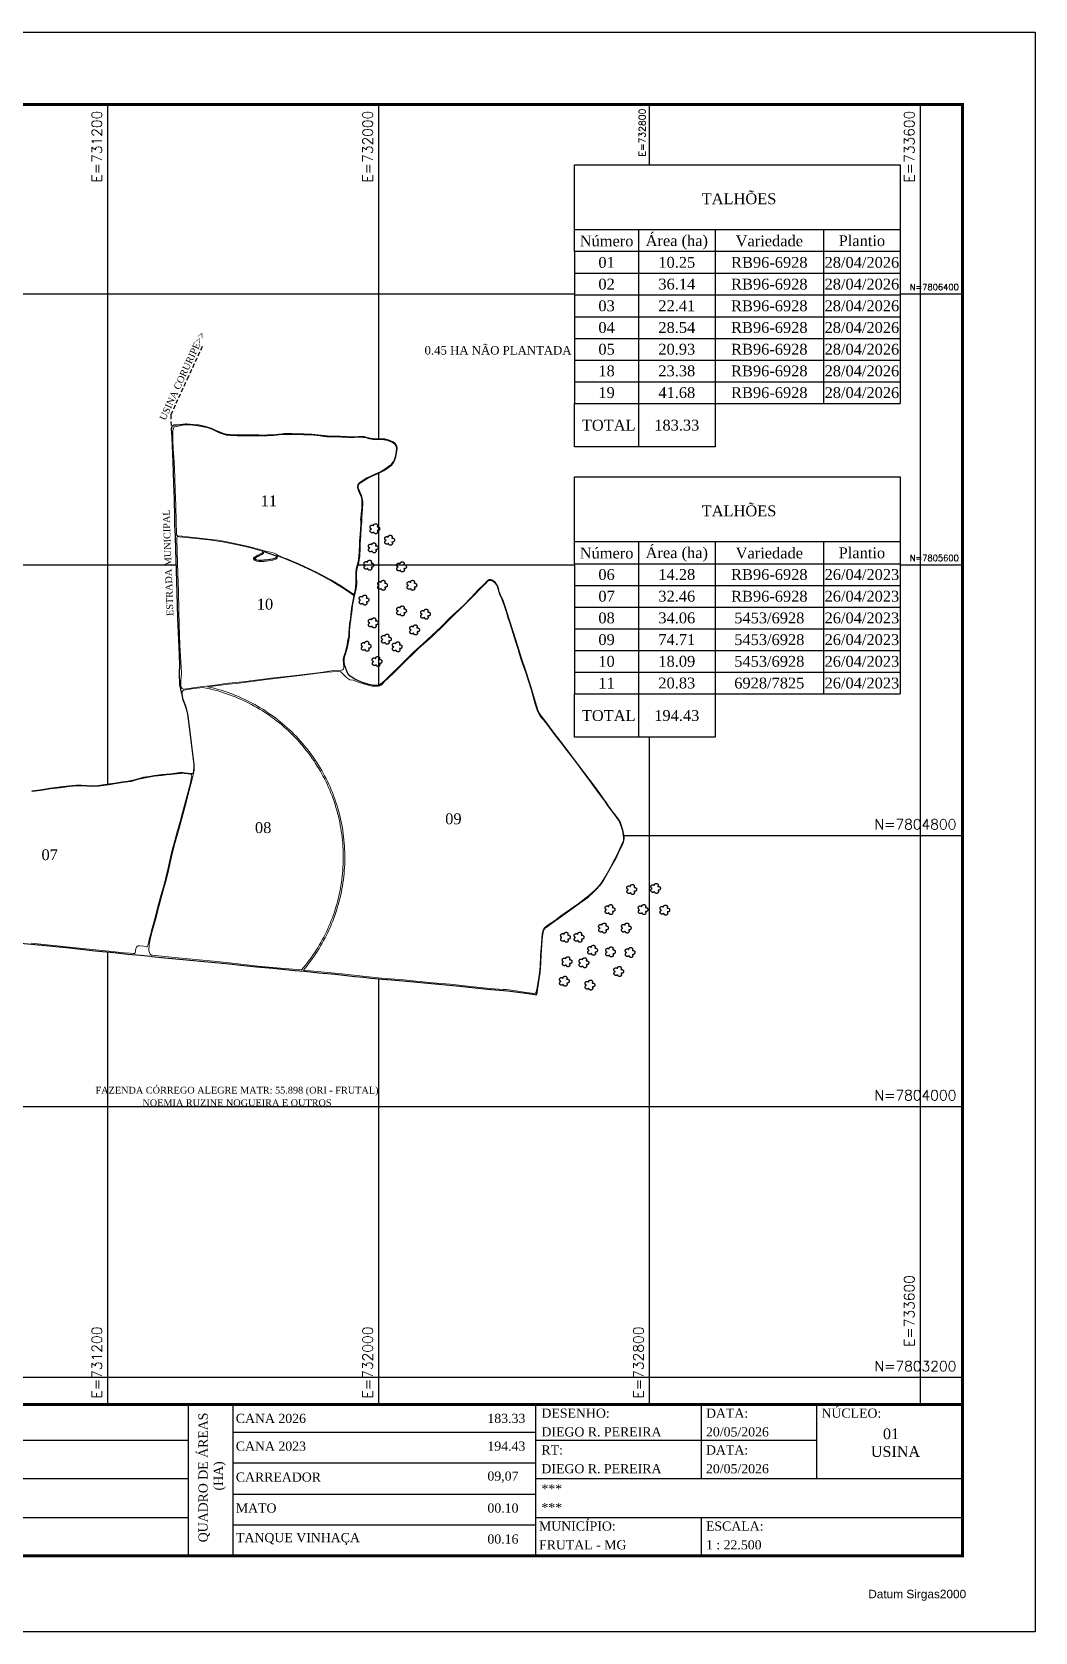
# Model space of a CAD drawing. Extents: x 727255 to 733938, y 7802448 to 7807173.
# Drawn here: x 730976 to 733938, y 7802448 to 7807173 of the extents above; entities that cross this region are included whole.
import ezdxf
from ezdxf.enums import TextEntityAlignment as Align

# ---------------------------------------------------------------- set-up
doc = ezdxf.new("R2010")
doc.units = 0
doc.linetypes.add('CONTINUO', pattern=[0])
doc.linetypes.add('DASHED2', pattern=[0.375, 0.25, -0.125])
for name, color, linetype in [('0114001080', 1, 'Continuous'), ('0114001080007', 5, 'Continuous'), ('0114001080008', 5, 'Continuous'), ('0114001080009', 5, 'Continuous'), ('0114001080010', 5, 'Continuous'), ('0114001080011', 5, 'Continuous'), ('FOLHA', 5, 'Continuous'), ('MATO', 3, 'Continuous'), ('NUMERAÇÕES', 7, 'Continuous'), ('TABELAS', 7, 'Continuous'), ('TEXTO', 7, 'Continuous')]:
    doc.layers.add(name, color=color, linetype=linetype)
doc.layers.add('MALHA', color=251, linetype='Continuous', true_color=0x505050)
doc.layers.add('NUMERAÇÕES DOS TALHÕES', color=7, linetype='Continuous', true_color=0xffffff)
doc.styles.add('AGROCAD', font='romans.shx')
doc.styles.add('AREAS', font='times.ttf')
doc.styles.add('marcelo', font='arial.ttf')

# ---------------------------------------------------------------- blocks, each defined once
blk = doc.blocks.new('area_de_talhao')
at = {"layer": 'NUMERAÇÕES', "linetype": 'Continuous', "style": 'AREAS'}
blk.add_attdef('NRO', text='', height=20, dxfattribs=at).set_placement((0, 6.1), align=Align.CENTER)
blk = doc.blocks.new('mato')
at = {"layer": 'MATO', "color": 3, "linetype": 'CONTINUO'}
blk.add_lwpolyline([(734601.6, 7824194.7), (734600.8, 7824194.1), (734600, 7824193.3), (734599.1, 7824192.6), (734598, 7824192.3), (734596.9, 7824192.2), (734595.8, 7824192.2), (734594.9, 7824192.4), (734594.2, 7824192.7), (734593.5, 7824193.1), (734592.9, 7824193.6), (734592.3, 7824194.1), (734591.8, 7824194.7), (734591.5, 7824195.3), (734591.3, 7824195.9), (734591.2, 7824196.6), (734591, 7824197.5), (734591, 7824198.4), (734591, 7824199.3), (734591.2, 7824200), (734591.5, 7824200.5), (734591.9, 7824201), (734592.1, 7824201.5), (734592.4, 7824201.9), (734592.8, 7824202.3), (734594.2, 7824203.2), (734594.7, 7824203.6), (734594.5, 7824203.7), (734593.5, 7824204), (734593.1, 7824204.2), (734592.7, 7824204.5), (734592.3, 7824204.9), (734591.8, 7824205.6), (734591.3, 7824206.3), (734590.9, 7824207.1), (734590.7, 7824208), (734590.6, 7824208.8), (734590.7, 7824209.7), (734590.9, 7824210.7), (734591.3, 7824211.6), (734591.7, 7824212.4), (734592, 7824212.8), (734592.3, 7824213.1), (734592.7, 7824213.4), (734593.3, 7824213.8), (734593.9, 7824214.2), (734594.6, 7824214.5), (734595.3, 7824214.7), (734596, 7824214.8), (734596.6, 7824214.8), (734597.2, 7824214.8), (734597.8, 7824214.7), (734598.2, 7824214.6), (734598.7, 7824214.4), (734599.1, 7824214.3), (734599.5, 7824214), (734600, 7824213.4), (734600.5, 7824213), (734600.9, 7824212.8), (734601.1, 7824213.4), (734601.2, 7824214.2), (734601.3, 7824215.1), (734601.4, 7824215.5), (734601.5, 7824215.8), (734602, 7824216.5), (734602.3, 7824217), (734602.7, 7824217.4), (734603.2, 7824217.6), (734603.7, 7824217.8), (734604.3, 7824218), (734605.3, 7824218.4), (734605.8, 7824218.6), (734606.3, 7824218.7), (734606.9, 7824218.8), (734607.5, 7824218.8), (734608, 7824218.8), (734608.6, 7824218.7), (734609.1, 7824218.6), (734609.5, 7824218.4), (734610, 7824218.1), (734610.4, 7824217.9), (734610.7, 7824217.6), (734611, 7824217.2), (734611.3, 7824216.8), (734611.7, 7824216.3), (734611.9, 7824215.7), (734612.2, 7824215.1), (734612.4, 7824214.6), (734612.5, 7824214), (734612.5, 7824213.3), (734612.2, 7824212.1), (734611.9, 7824210.9), (734611.7, 7824210), (734612.4, 7824209.8), (734613.2, 7824209.9), (734614.1, 7824210), (734614.7, 7824209.9), (734615.4, 7824209.8), (734616, 7824209.5), (734616.6, 7824209.1), (734617.3, 7824208.6), (734617.8, 7824208.1), (734618.2, 7824207.9), (734618.6, 7824207.5), (734618.8, 7824207), (734619, 7824205.5), (734619.1, 7824203.9), (734619.1, 7824202.4), (734618.8, 7824201.5), (734618.4, 7824200.9), (734618, 7824200.3), (734617.5, 7824199.8), (734617, 7824199.3), (734616.5, 7824199), (734615.7, 7824198.7), (734614.9, 7824198.5), (734614.1, 7824198.3), (734613.3, 7824198.6), (734612.6, 7824198.7), (734612.1, 7824198.5), (734612.3, 7824197.3), (734613.2, 7824194.3), (734613.1, 7824193.5), (734613, 7824192.9), (734612.3, 7824191.8), (734611.9, 7824191.2), (734611.4, 7824190.7), (734611, 7824190.3), (734610.6, 7824189.9), (734610.1, 7824189.6), (734609.5, 7824189.4), (734608.8, 7824189.2), (734608.2, 7824189.2), (734607.5, 7824189.1), (734606.8, 7824189.2), (734605.7, 7824189.3), (734605.3, 7824189.5), (734604.8, 7824189.7), (734604.2, 7824190.1), (734603.7, 7824190.7), (734603.2, 7824191.3), (734602.7, 7824191.7), (734602.3, 7824192.2), (734602, 7824192.7), (734601.9, 7824194.3), (734601.7, 7824195)], dxfattribs=at)
blk = doc.blocks.new('coordi')
at = {"layer": 'MALHA', "linetype": 'Continuous', "style": 'AGROCAD'}
blk.add_attdef('COORDI', (6, 6), '', height=10, dxfattribs=at)
blk = doc.blocks.new('coordf')
at = {"layer": 'MALHA', "linetype": 'Continuous', "style": 'AGROCAD'}
blk.add_attdef('COORDF', text='', height=10, dxfattribs=at).set_placement((-6, 6), align=Align.RIGHT)

msp = doc.modelspace()

# ---------------------------------------------------------------- linework, layer by layer
at = {"layer": '0114001080'}
msp.add_lwpolyline([(730910.5, 7804485.6), (731005.1, 7804476.4), (731086.5, 7804468), (731162.1, 7804460), (731216.9, 7804454.2), (731258.8, 7804449.9), (731297, 7804446.3), (731325.5, 7804443.5), (731330, 7804443), (731368.3, 7804439), (731432.5, 7804432.8), (731484.4, 7804428.3), (731516.5, 7804425.5), (731558.3, 7804421.3), (731592.5, 7804417.4), (731640, 7804412.1), (731686.5, 7804408.1), (731753, 7804401.7), (731780.3, 7804399.6), (731824.2, 7804394.9), (731871.8, 7804390.2), (731929, 7804384.1), (731956, 7804381.6), (731976.9, 7804378.6), (732022.8, 7804374.4), (732026.5, 7804374.4), (732081.9, 7804370), (732176.9, 7804361.1), (732239.5, 7804355.1), (732321.2, 7804346.5), (732380.4, 7804341.7), (732442.6, 7804333.1), (732460.6, 7804330.2), (732465.1, 7804329.3), (732467.9, 7804334.7), (732467.6, 7804337.3), (732468.8, 7804344.2), (732473.8, 7804376.7), (732476.6, 7804395.9), (732478.7, 7804424.3), (732479.6, 7804447.5), (732481.6, 7804478.6), (732483.8, 7804502.8), (732485.1, 7804513.6), (732486.4, 7804518.4), (732488.4, 7804522.9), (732491, 7804526.6), (732494.2, 7804529.6), (732529.5, 7804555), (732557.3, 7804574.9), (732581.9, 7804592.6), (732592.5, 7804600), (732619.1, 7804619.4), (732632.8, 7804631.6), (732641.5, 7804639.8), (732652.8, 7804652.4), (732659.4, 7804661.5), (732662.9, 7804666.4), (732680.7, 7804697.5), (732689.1, 7804713.1), (732699.8, 7804732.5), (732712.2, 7804758.6), (732718.5, 7804772), (732720.8, 7804776.4), (732722.8, 7804781.2), (732724.1, 7804786.2), (732724.5, 7804791.4), (732724.4, 7804796.5), (732723.3, 7804806.5), (732721.3, 7804816.2), (732718.2, 7804825.2), (732716.6, 7804829.5), (732715.2, 7804834), (732713.7, 7804838.3), (732711.7, 7804842.5), (732704.2, 7804853.6), (732695, 7804865.6), (732691.8, 7804869.5), (732685.4, 7804877.8), (732678.7, 7804886.8), (732672.3, 7804896.2), (732665.8, 7804905.8), (732659.6, 7804914.8), (732653.3, 7804923.8), (732640.2, 7804941.7), (732605.9, 7804987.3), (732573, 7805031), (732535.7, 7805079.5), (732518.2, 7805102.8), (732493.4, 7805136.2), (732476.5, 7805157.9), (732471.5, 7805165.4), (732468.5, 7805173), (732450.2, 7805236.2), (732434.9, 7805282.9), (732421.3, 7805323.3), (732410.4, 7805358), (732397.1, 7805401.7), (732384.7, 7805437.6), (732374.7, 7805472.1), (732366.3, 7805496.4), (732359.9, 7805510), (732356.1, 7805518.1), (732355, 7805522), (732354.5, 7805525.8), (732352.5, 7805533.7), (732350.7, 7805537.4), (732348.6, 7805540.8), (732344.3, 7805546.7), (732336.8, 7805553.5), (732330.8, 7805555.6), (732324.9, 7805555), (732322.8, 7805553.7), (732318, 7805549.3), (732309, 7805540.3), (732293.7, 7805525.4), (732273.4, 7805504.5), (732249.9, 7805479.7), (732211.1, 7805443.6), (732184.1, 7805416.8), (732155.3, 7805389.4), (732129.7, 7805366.6), (732103.5, 7805342.3), (732074.9, 7805314), (732023, 7805263.3), (732007.9, 7805248.9), (732000.7, 7805244.4), (731996.1, 7805243.3), (731986.1, 7805243.2), (731970.4, 7805246.3), (731949, 7805252.9), (731929.7, 7805261.9), (731915.5, 7805270.9), (731908.9, 7805278.1), (731905.1, 7805285.8), (731902.3, 7805292.9), (731899.8, 7805301.1), (731898.7, 7805305.8), (731897.8, 7805310.8), (731897.4, 7805316.1), (731897.6, 7805321.4), (731898.4, 7805326.9), (731899.8, 7805332), (731901.6, 7805336.9), (731907.6, 7805357), (731908.7, 7805362.1), (731910.6, 7805372.3), (731911.5, 7805377.5), (731912.4, 7805382.7), (731913, 7805388.3), (731913.8, 7805404.5), (731914.4, 7805414.6), (731915.5, 7805425.1), (731917.1, 7805436.4), (731918.6, 7805447.8), (731920.1, 7805458.2), (731921.4, 7805468.3), (731922.6, 7805478.8), (731923.4, 7805484.1), (731925, 7805493.7), (731927.9, 7805507.8), (731929.8, 7805516.3), (731932.7, 7805528.7), (731934.8, 7805542.3), (731934.8, 7805550.5), (731934.4, 7805558.6), (731934.3, 7805575.4), (731935.1, 7805584.1), (731937.4, 7805593.3), (731940.8, 7805606.2), (731942.5, 7805615.1), (731943.7, 7805624.2), (731944.4, 7805634.2), (731944.5, 7805639.7), (731944.8, 7805655), (731945.1, 7805660.3), (731945.4, 7805664.9), (731946.1, 7805671.8), (731947.1, 7805687), (731948.2, 7805708.5), (731949.5, 7805725.7), (731950, 7805731.3), (731950.3, 7805740.7), (731950.5, 7805750.4), (731951.9, 7805765.2), (731952.3, 7805769.5), (731952.8, 7805773.8), (731953.3, 7805777.9), (731953.2, 7805782.4), (731952.5, 7805786.7), (731952, 7805791), (731951.3, 7805795.5), (731950.3, 7805799.9), (731948.6, 7805803.9), (731947.1, 7805808), (731945.4, 7805812.2), (731943.5, 7805816.3), (731941.6, 7805820.3), (731940, 7805824.3), (731939.1, 7805828.4), (731939.2, 7805832.2), (731940.3, 7805835.8), (731942.2, 7805839.1), (731945, 7805841.8), (731963.5, 7805853.1), (731978.9, 7805861.6), (731999, 7805870.7), (732015.2, 7805878.4), (732025.1, 7805884.9), (732038.2, 7805895), (732043.6, 7805902.1), (732047.8, 7805910.1), (732050.7, 7805918.8), (732053.7, 7805937), (732054.1, 7805941.5), (732053.8, 7805945.8), (732052.8, 7805950), (732051.1, 7805954), (732048.3, 7805957.5), (732040.8, 7805962.8), (732031.6, 7805966.7), (732022, 7805969.2), (732017.4, 7805970.2), (732012.7, 7805970.8), (732007.9, 7805971), (731998.4, 7805970.9), (731988.9, 7805971), (731975.4, 7805972.2), (731970.6, 7805973.3), (731965.6, 7805974.8), (731960.7, 7805976.1), (731955.7, 7805977.1), (731950.3, 7805977.6), (731945, 7805977.6), (731939.6, 7805977.3), (731934.1, 7805976.8), (731928.8, 7805976.4), (731923.4, 7805976.4), (731906.9, 7805977.2), (731886, 7805978.1), (731859.6, 7805979), (731838.2, 7805980.2), (731820.2, 7805982.7), (731802.6, 7805984.5), (731779.6, 7805985.5), (731743.4, 7805986.3), (731732.3, 7805986.5), (731720.7, 7805985.9), (731714.8, 7805985.6), (731703.6, 7805984.6), (731687.6, 7805982.8), (731671.2, 7805982.2), (731660.6, 7805981.8), (731646, 7805982.1), (731635.1, 7805982.4), (731629.5, 7805982.3), (731604.6, 7805982.6), (731561.4, 7805983.2), (731550.7, 7805984.3), (731545.5, 7805985.5), (731534.8, 7805988.9), (731518.1, 7805996), (731507.4, 7806001.1), (731496.4, 7806005.4), (731485.3, 7806008.5), (731468.8, 7806011.5), (731452.8, 7806013.2), (731442.9, 7806014.1), (731438.1, 7806014.4), (731433.4, 7806014.6), (731429.2, 7806014.5), (731421.4, 7806013.8), (731405.7, 7806012.1), (731399.8, 7806011.6), (731397.4, 7806011.6), (731395.3, 7806012.2), (731390.7, 7806009.2), (731389.1, 7806007), (731386.9, 7806001.1), (731388.6, 7805976.7), (731389.7, 7805951.4), (731391.4, 7805904.7), (731393.8, 7805839.5), (731395.4, 7805792.3), (731396.3, 7805742.1), (731396.9, 7805717.8), (731398.3, 7805684.9), (731399.8, 7805643), (731400.1, 7805615.8), (731401.4, 7805582.6), (731402.5, 7805549.6), (731403.5, 7805516.8), (731404.7, 7805480.2), (731405.6, 7805442.4), (731406.1, 7805421.1), (731408.9, 7805356.6), (731411.5, 7805305), (731410.4, 7805278.4), (731411.4, 7805244.7), (731417.6, 7805219.4), (731418.1, 7805216), (731420.1, 7805205.8), (731422.2, 7805199), (731425.2, 7805192.1), (731428.7, 7805181.5), (731432.1, 7805170.8), (731435, 7805158.3), (731436.9, 7805144.2), (731445.6, 7805072.8), (731453.7, 7805010.2), (731453.8, 7804998.9), (731453.1, 7804993.7), (731452.2, 7804988.1), (731451, 7804982.6), (731450.9, 7804982.2), (731443.8, 7804982.2), (731437.2, 7804983.2), (731425.7, 7804984.7), (731421.3, 7804985), (731412.7, 7804984.9), (731385.7, 7804981.7), (731372.2, 7804980.5), (731358.9, 7804979), (731337.6, 7804976.4), (731320.9, 7804973.9), (731305.3, 7804971), (731291.3, 7804967.6), (731277.6, 7804963.3), (731268.1, 7804961.2), (731258.5, 7804959.5), (731242.6, 7804957.4), (731219.6, 7804954), (731202.8, 7804951.3), (731172.4, 7804946.9), (731155.4, 7804946.3), (731137.7, 7804947.3), (731121.5, 7804948), (731106.5, 7804948), (731085.8, 7804945.9), (731058.6, 7804942.6), (731029.2, 7804938.7), (731000.2, 7804934.2), (730975.2, 7804931.3)], dxfattribs=at)
at = {"layer": '0114001080007', "linetype": 'Continuous', "lineweight": 20, "elevation": 578.4}
msp.add_lwpolyline([(730973.6, 7804481.8), (731002, 7804479), (731068.9, 7804472.3), (731124.3, 7804466.6), (731184.1, 7804460.5), (731248.5, 7804453.8), (731265.8, 7804452.3), (731274.5, 7804451.5), (731278.1, 7804452), (731280.1, 7804453.9), (731280.9, 7804459.2), (731281.9, 7804466.5), (731283.9, 7804470.4), (731287.3, 7804473.1), (731289.6, 7804473.9), (731294.5, 7804474.1), (731305.5, 7804472.9), (731312.6, 7804471.7), (731314.4, 7804471.5), (731315.8, 7804471.8), (731317.1, 7804472.9), (731318.1, 7804474.9), (731319.8, 7804483.5), (731322.8, 7804497.2), (731326.3, 7804509.7), (731329.8, 7804523.2), (731333.3, 7804536.6), (731339.4, 7804558), (731342.7, 7804570.4), (731347.5, 7804590), (731350.9, 7804604.6), (731355.5, 7804620.2), (731360, 7804635.4), (731365.8, 7804655.7), (731371.3, 7804676.6), (731378.2, 7804704.6), (731383.2, 7804727.2), (731389.1, 7804754), (731394.4, 7804774.1), (731397.3, 7804785), (731403.5, 7804807.8), (731408.2, 7804824.5), (731412.9, 7804841.3), (731420.3, 7804868.4), (731428.8, 7804900.3), (731435.7, 7804926.2), (731443.4, 7804955.4), (731446.9, 7804972), (731447.3, 7804974.9), (731446.8, 7804979), (731445.5, 7804980.1), (731443.5, 7804981.1), (731437.1, 7804982.1), (731425.5, 7804983.5), (731421.3, 7804983.8), (731412.8, 7804983.7), (731385.8, 7804980.5), (731372.4, 7804979.3), (731359, 7804977.8), (731337.7, 7804975.2), (731321.1, 7804972.8), (731305.5, 7804969.8), (731291.6, 7804966.4), (731278, 7804962.2), (731268.4, 7804960.1), (731258.7, 7804958.3), (731242.8, 7804956.2), (731219.7, 7804952.8), (731203, 7804950.1), (731172.5, 7804945.7), (731155.4, 7804945.1), (731137.7, 7804946.1), (731121.5, 7804946.8), (731106.6, 7804946.8), (731086, 7804944.7), (731058.8, 7804941.4), (731029.3, 7804937.5), (731000.4, 7804933), (730975.3, 7804930.1)], dxfattribs=at)
at = {"layer": '0114001080008', "linetype": 'Continuous', "lineweight": 20}
msp.add_lwpolyline([(731890.5, 7804804.3), (731889.2, 7804813.2), (731887.8, 7804822), (731886.2, 7804830.9), (731884.5, 7804839.7), (731882.6, 7804848.4), (731880.5, 7804857.1), (731878.3, 7804865.8), (731876, 7804874.5), (731873.5, 7804883.1), (731870.8, 7804891.7), (731868, 7804900.2), (731865, 7804908.6), (731861.9, 7804917), (731858.7, 7804925.4), (731855.3, 7804933.7), (731851.7, 7804941.9), (731848.1, 7804950.1), (731844.2, 7804958.2), (731840.3, 7804966.2), (731836.1, 7804974.2), (731831.9, 7804982.1), (731827.5, 7804989.9), (731823, 7804997.7), (731818.3, 7805005.3), (731813.5, 7805012.9), (731808.6, 7805020.4), (731803.5, 7805027.8), (731798.4, 7805035.1), (731793, 7805042.3), (731787.6, 7805049.4), (731782, 7805056.5), (731776.3, 7805063.4), (731770.5, 7805070.2), (731764.6, 7805077), (731758.6, 7805083.6), (731752.4, 7805090.1), (731746.1, 7805096.5), (731739.7, 7805102.8), (731733.3, 7805109), (731726.7, 7805115), (731719.9, 7805121), (731713.1, 7805126.8), (731706.2, 7805132.5), (731699.2, 7805138.1), (731692.1, 7805143.6), (731684.9, 7805148.9), (731677.6, 7805154.1), (731670.2, 7805159.2), (731662.8, 7805164.2), (731655.2, 7805169), (731647.6, 7805173.7), (731639.8, 7805178.2), (731632, 7805182.6), (731624.1, 7805186.9), (731616.2, 7805191.1), (731608.2, 7805195.1), (731600.1, 7805198.9), (731591.9, 7805202.6), (731583.7, 7805206.2), (731575.4, 7805209.6), (731567.1, 7805212.9), (731558.7, 7805216), (731550.2, 7805219), (731541.7, 7805221.9), (731533.2, 7805224.6), (731524.6, 7805227.1), (731515.9, 7805229.5), (731507.2, 7805231.7), (731498.5, 7805233.8), (731489.8, 7805235.7), (731480.5, 7805237.6), (731453.7, 7805234.3), (731430.3, 7805230.7), (731422.8, 7805229.2), (731420.8, 7805227.7), (731419.5, 7805225.5), (731418.9, 7805222.7), (731418.8, 7805219.4), (731419.3, 7805216.2), (731421.2, 7805206.1), (731423.4, 7805199.4), (731426.3, 7805192.6), (731429.9, 7805181.9), (731433.2, 7805171.1), (731436.1, 7805158.5), (731438.1, 7805144.4), (731446.8, 7805073), (731454.9, 7805010.3), (731455, 7804998.8), (731454.3, 7804993.5), (731453.3, 7804987.9), (731452.2, 7804982.2), (731452.2, 7804982.2), (731449.5, 7804970.8), (731439.9, 7804933), (731427.7, 7804887.2), (731409.8, 7804821.1), (731395.7, 7804769.2), (731392.8, 7804756.9), (731390, 7804745.7), (731378.8, 7804696.8), (731370.8, 7804664.7), (731367.3, 7804651.9), (731360.1, 7804626.6), (731348.5, 7804582.5), (731342.2, 7804558), (731331, 7804517.7), (731324.6, 7804492.9), (731321.7, 7804477), (731320.9, 7804460), (731322.3, 7804454.8), (731324.8, 7804449.9), (731329, 7804447.1), (731331.6, 7804446.7), (731386.9, 7804440.4), (731458.4, 7804433.7), (731522.1, 7804427.9), (731585, 7804420.7), (731642.7, 7804414.4), (731709.9, 7804408.3), (731772, 7804403.1), (731783.7, 7804417.5), (731789.2, 7804424.6), (731794.6, 7804431.7), (731799.9, 7804439), (731805, 7804446.3), (731810.1, 7804453.7), (731814.9, 7804461.2), (731819.7, 7804468.8), (731824.3, 7804476.5), (731828.8, 7804484.3), (731833.2, 7804492.1), (731837.4, 7804500), (731841.4, 7804508), (731845.4, 7804516.1), (731849.2, 7804524.2), (731852.8, 7804532.4), (731856.3, 7804540.7), (731859.7, 7804549), (731862.9, 7804557.3), (731865.9, 7804565.8), (731868.8, 7804574.2), (731871.6, 7804582.8), (731874.2, 7804591.3), (731876.7, 7804600), (731879, 7804608.6), (731881.2, 7804617.3), (731883.2, 7804626.1), (731885, 7804634.8), (731886.7, 7804643.6), (731888.3, 7804652.5), (731889.6, 7804661.3), (731890.9, 7804670.2), (731891.9, 7804679.1), (731892.9, 7804688), (731893.6, 7804697), (731894.2, 7804705.9), (731894.7, 7804714.9), (731895, 7804723.8), (731895.1, 7804732.8), (731895.1, 7804741.8), (731894.9, 7804750.7), (731894.6, 7804759.7), (731894.1, 7804768.6), (731893.4, 7804777.6), (731892.6, 7804786.5), (731891.6, 7804795.4)], close=True, dxfattribs=at)
at = {"layer": '0114001080009', "linetype": 'Continuous', "lineweight": 20}
msp.add_lwpolyline([(732648.2, 7804648.7), (732656.6, 7804659.7), (732671.4, 7804682.6), (732683, 7804704.1), (732693.6, 7804724), (732702.9, 7804742), (732717.3, 7804772.7), (732722.5, 7804785.1), (732722.5, 7804794.7), (732721.1, 7804808.7), (732719, 7804818), (732714.4, 7804831.3), (732709.7, 7804842.9), (732705.6, 7804849.3), (732698.5, 7804859.3), (732684.3, 7804877.1), (732675.7, 7804889.1), (732667.7, 7804901.2), (732657, 7804915.7), (732643.5, 7804934.5), (732625.3, 7804958.6), (732604.9, 7804986.6), (732583.6, 7805014.9), (732571, 7805031.1), (732556.4, 7805050.2), (732537.5, 7805074.6), (732519.5, 7805098.9), (732500.7, 7805123.7), (732486.7, 7805142), (732483.8, 7805144.8), (732480.9, 7805147.7), (732476.2, 7805154.2), (732468.5, 7805167.1), (732464.5, 7805179), (732461.8, 7805188.1), (732455.6, 7805209.3), (732449.8, 7805231), (732441.1, 7805258.8), (732433.9, 7805280.9), (732428.4, 7805296), (732423.7, 7805310.4), (732418.9, 7805325.2), (732415.9, 7805335), (732411.8, 7805349.6), (732405.2, 7805370.6), (732386.8, 7805426.8), (732382, 7805441), (732377.2, 7805459.2), (732370.8, 7805479.1), (732363.7, 7805498.5), (732357.6, 7805511.2), (732354.3, 7805519.3), (732351.1, 7805533.9), (732347.4, 7805540.2), (732342.3, 7805546.2), (732336.6, 7805550.8), (732330.1, 7805552.8), (732327.4, 7805552.9), (732322.4, 7805550.8), (732314.2, 7805542.5), (732311.4, 7805540), (732308.5, 7805537.3), (732305.4, 7805534.4), (732275.6, 7805504.1), (732260.2, 7805488), (732238.7, 7805467), (732224.7, 7805454.3), (732195.1, 7805424.5), (732157.2, 7805388.2), (732118.1, 7805353.4), (732066.4, 7805302.2), (732043.2, 7805279.7), (732016.2, 7805253.5), (732009.6, 7805245.7), (732006.6, 7805243.9), (732003.2, 7805242.5), (731999.1, 7805241.4), (731994.6, 7805240.9), (731990.1, 7805240.7), (731985.5, 7805240.8), (731980.9, 7805241.3), (731976.2, 7805242.2), (731957.4, 7805246.9), (731938.8, 7805253), (731927.5, 7805257.7), (731924.3, 7805258.6), (731914, 7805259.6), (731905.8, 7805265.3), (731897, 7805274.2), (731891.4, 7805279.6), (731887.7, 7805283.3), (731883.1, 7805285.1), (731877.7, 7805284.5), (731847, 7805282.2), (731821.3, 7805279.2), (731775.2, 7805273.4), (731669.2, 7805260.6), (731579.2, 7805249.2), (731555.2, 7805247.3), (731526.1, 7805243.3), (731494.4, 7805239.3), (731499.5, 7805238.2), (731508.3, 7805236.1), (731517.1, 7805233.8), (731525.8, 7805231.4), (731534.5, 7805228.9), (731543.1, 7805226.1), (731551.7, 7805223.3), (731560.2, 7805220.3), (731568.7, 7805217.1), (731577.1, 7805213.8), (731585.4, 7805210.3), (731593.7, 7805206.7), (731602, 7805203), (731610.1, 7805199.1), (731618.2, 7805195.1), (731626.3, 7805190.9), (731634.2, 7805186.6), (731642.1, 7805182.1), (731649.9, 7805177.5), (731657.6, 7805172.8), (731665.2, 7805167.9), (731672.7, 7805162.9), (731680.2, 7805157.8), (731687.6, 7805152.6), (731694.8, 7805147.2), (731702, 7805141.7), (731709.1, 7805136), (731716, 7805130.3), (731722.9, 7805124.4), (731729.7, 7805118.4), (731736.3, 7805112.3), (731742.9, 7805106), (731749.3, 7805099.7), (731755.6, 7805093.2), (731761.9, 7805086.6), (731768, 7805080), (731773.9, 7805073.2), (731779.8, 7805066.3), (731785.5, 7805059.3), (731791.1, 7805052.2), (731796.6, 7805045), (731802, 7805037.7), (731807.2, 7805030.4), (731812.3, 7805022.9), (731817.3, 7805015.3), (731822.1, 7805007.7), (731826.8, 7805000), (731831.4, 7804992.2), (731835.8, 7804984.3), (731840.1, 7804976.3), (731844.3, 7804968.3), (731848.3, 7804960.2), (731852.1, 7804952), (731855.9, 7804943.7), (731859.4, 7804935.4), (731862.9, 7804927.1), (731866.1, 7804918.6), (731869.3, 7804910.1), (731872.3, 7804901.6), (731875.1, 7804893), (731877.8, 7804884.4), (731880.3, 7804875.7), (731882.7, 7804867), (731884.9, 7804858.2), (731887, 7804849.4), (731888.9, 7804840.6), (731890.6, 7804831.7), (731892.3, 7804822.8), (731893.7, 7804813.9), (731895, 7804804.9), (731896.1, 7804795.9), (731897.1, 7804786.9), (731897.9, 7804777.9), (731898.6, 7804768.9), (731899.1, 7804759.9), (731899.4, 7804750.8), (731899.6, 7804741.8), (731899.6, 7804732.8), (731899.5, 7804723.7), (731899.2, 7804714.7), (731898.7, 7804705.6), (731898.1, 7804696.6), (731897.3, 7804687.6), (731896.4, 7804678.6), (731895.3, 7804669.6), (731894.1, 7804660.7), (731892.7, 7804651.7), (731891.1, 7804642.8), (731889.4, 7804634), (731887.6, 7804625.1), (731885.5, 7804616.3), (731883.4, 7804607.5), (731881, 7804598.8), (731878.5, 7804590.1), (731875.9, 7804581.4), (731873.1, 7804572.8), (731870.2, 7804564.3), (731867.1, 7804555.8), (731863.9, 7804547.3), (731860.5, 7804538.9), (731856.9, 7804530.6), (731853.3, 7804522.3), (731849.4, 7804514.1), (731845.5, 7804506), (731841.4, 7804498), (731837.1, 7804490), (731832.7, 7804482.1), (731828.2, 7804474.2), (731823.5, 7804466.5), (731818.7, 7804458.8), (731813.8, 7804451.2), (731808.7, 7804443.7), (731803.6, 7804436.3), (731798.2, 7804429), (731792.8, 7804421.8), (731787.2, 7804414.7), (731777.4, 7804402.7), (731839.2, 7804396.4), (731891.2, 7804391.3), (731943.7, 7804385.8), (732008.3, 7804378.9), (732074, 7804373.7), (732109.7, 7804370.4), (732171, 7804363.9), (732211.1, 7804360.7), (732254.6, 7804355.9), (732289.9, 7804352.5), (732329.3, 7804348.5), (732367, 7804345.6), (732376.5, 7804344.9), (732385.2, 7804343.9), (732429.8, 7804337.1), (732452.2, 7804334.1), (732457.8, 7804333.8), (732462.8, 7804334.5), (732465, 7804337.5), (732467.1, 7804346.7), (732473.8, 7804387.8), (732476.3, 7804413.1), (732477.8, 7804445.7), (732479.2, 7804467.9), (732481.7, 7804494.8), (732482.6, 7804509.3), (732484.1, 7804518), (732485.6, 7804522), (732487.8, 7804525.7), (732497.3, 7804534.4), (732518.6, 7804548.6), (732537.4, 7804562.5), (732563.6, 7804580.9), (732588.5, 7804598.8), (732611.9, 7804615.6), (732619.6, 7804621.9), (732637.8, 7804638.6)], close=True, dxfattribs=at)
at = {"layer": '0114001080010', "linetype": 'Continuous', "lineweight": 20, "elevation": 554.1}
msp.add_lwpolyline([(731418.7, 7805234.2), (731421.6, 7805232.9), (731425.5, 7805232.7), (731431.3, 7805232.9), (731441.1, 7805234.6), (731450.5, 7805235.8), (731480.1, 7805239.9), (731509.3, 7805243.6), (731541.1, 7805247.8), (731557.4, 7805249.7), (731587.2, 7805252.5), (731605.8, 7805254.9), (731643.3, 7805259.6), (731690.1, 7805265.5), (731737.5, 7805270.9), (731779.3, 7805276), (731827.5, 7805281.9), (731860.5, 7805286.2), (731887.3, 7805287.8), (731893.1, 7805289.6), (731895.7, 7805291.7), (731896.7, 7805297), (731896, 7805308.1), (731895.2, 7805321.3), (731896.5, 7805328.4), (731901.7, 7805343.8), (731906.8, 7805364.3), (731909, 7805378.7), (731911, 7805387.9), (731911.4, 7805399.5), (731912.2, 7805411.7), (731913.6, 7805424.8), (731916.1, 7805441), (731919.8, 7805471.7), (731924.8, 7805502), (731925.8, 7805507.8), (731923.7, 7805510.7), (731919.6, 7805513.5), (731897.7, 7805528.3), (731867.1, 7805547), (731835.7, 7805564.8), (731801.2, 7805582.6), (731754.4, 7805604.1), (731729.9, 7805614.1), (731710.2, 7805621.9), (731703.3, 7805624.3), (731701.2, 7805622.9), (731699.7, 7805620.1), (731697.4, 7805617.2), (731693.4, 7805615.6), (731686.7, 7805613.7), (731666.9, 7805610.6), (731660.6, 7805609.8), (731654.4, 7805609.4), (731644.9, 7805609.2), (731639.1, 7805610.3), (731634.1, 7805612.3), (731630.5, 7805615.3), (731629.6, 7805618.5), (731630.1, 7805620.2), (731635, 7805623.5), (731642.5, 7805628.1), (731653.2, 7805633.7), (731657, 7805635.7), (731657.5, 7805638.5), (731656.1, 7805640.2), (731652.3, 7805641.2), (731628.6, 7805648), (731618.4, 7805650.6), (731582.2, 7805658.6), (731538.1, 7805667.1), (731497.8, 7805672.9), (731439.4, 7805679), (731410.1, 7805682.4), (731406.1, 7805682.9), (731404.1, 7805681.9), (731403.2, 7805679.5), (731403.3, 7805677.6), (731404.6, 7805639.4), (731405.2, 7805605.3), (731406.1, 7805573.2), (731407.9, 7805522.9), (731409.6, 7805464.1), (731410.2, 7805422.7), (731412.5, 7805361.9), (731417, 7805280.1), (731415.9, 7805266.5), (731415.5, 7805261.6), (731415, 7805252.2), (731415.7, 7805242.2), (731416.8, 7805237.3)], close=True, dxfattribs=at)
at = {"layer": '0114001080011', "linetype": 'Continuous', "lineweight": 20, "elevation": 536.7}
msp.add_lwpolyline([(731404.9, 7805685.3), (731418.2, 7805683.8), (731435.2, 7805682), (731480.5, 7805677.4), (731512.7, 7805673.7), (731524.6, 7805671.9), (731541, 7805669.3), (731560.8, 7805665.8), (731597.1, 7805658), (731618.6, 7805652.8), (731655.1, 7805642.6), (731662.1, 7805640.6), (731669.1, 7805639), (731679.7, 7805637.4), (731687.1, 7805635.3), (731690.6, 7805634.1), (731696.8, 7805630.8), (731702.9, 7805627.4), (731706.2, 7805625.9), (731717, 7805621.6), (731731.6, 7805616.5), (731742.2, 7805611.2), (731756.9, 7805605.3), (731779, 7805595.6), (731801.3, 7805585.2), (731818.3, 7805576.7), (731835.1, 7805567.9), (731859.9, 7805553.9), (731885.1, 7805539), (731901.3, 7805528.3), (731919.1, 7805516.8), (731923.5, 7805513.9), (731925, 7805512.9), (731927.3, 7805515.3), (731929, 7805520.9), (731931.1, 7805531.3), (731931.5, 7805535.2), (731932.2, 7805546.8), (731931.7, 7805556.9), (731931.7, 7805563.5), (731931.9, 7805570.3), (731932.2, 7805577.1), (731933.4, 7805587.3), (731936.1, 7805598.5), (731938.9, 7805608.9), (731940.1, 7805615.2), (731941.3, 7805626.3), (731942.2, 7805637.2), (731943, 7805661), (731943.3, 7805669.6), (731944.9, 7805690.2), (731946.8, 7805718.3), (731947.4, 7805725.1), (731946.5, 7805729.1), (731945.9, 7805731.6), (731946, 7805734.1), (731947, 7805737.7), (731948.3, 7805750.5), (731949.8, 7805767.8), (731950.3, 7805780.5), (731950, 7805788.8), (731949, 7805796.5), (731947.6, 7805800.4), (731944.1, 7805808.4), (731938.7, 7805820.5), (731937, 7805828.6), (731937.1, 7805832.2), (731938, 7805835.6), (731939.8, 7805838.6), (731944.9, 7805843.9), (731964.8, 7805856), (731988.4, 7805867.4), (732005.9, 7805875.6), (732015.8, 7805880.8), (732026.1, 7805887.8), (732035.5, 7805895.2), (732042.4, 7805903.7), (732045.8, 7805909.2), (732048.5, 7805918.4), (732049.4, 7805922.4), (732051.6, 7805933.8), (732051.9, 7805943.6), (732051, 7805948.9), (732050.4, 7805951.2), (732046.2, 7805956.5), (732038.2, 7805961.3), (732032.2, 7805964.2), (732025.7, 7805966.7), (732015.2, 7805968.7), (732001.5, 7805969.2), (731990.4, 7805969.2), (731986.7, 7805969.4), (731982.8, 7805969.6), (731979.1, 7805970.2), (731971.1, 7805971.7), (731962.8, 7805974.1), (731954.2, 7805975.9), (731945.1, 7805976.1), (731927.3, 7805975.1), (731909, 7805975.6), (731890.1, 7805976.7), (731866.1, 7805977.3), (731846.7, 7805977.8), (731837, 7805978.7), (731827.2, 7805980), (731807.7, 7805982.8), (731777.2, 7805983.8), (731735.5, 7805984.8), (731713.5, 7805984.1), (731690.3, 7805981.6), (731670.3, 7805980.7), (731660.4, 7805980.5), (731635.3, 7805980.9), (731582, 7805980.9), (731553.2, 7805981.7), (731543.2, 7805984.1), (731528.9, 7805989.1), (731506.5, 7805999.8), (731491.8, 7806005.3), (731464, 7806010.2), (731443.2, 7806012.5), (731427.1, 7806012.7), (731412.6, 7806010.5), (731401.3, 7806008.5), (731396, 7806006.7), (731392.2, 7806000.4), (731391.3, 7805995.6), (731391.3, 7805992.6), (731391.3, 7805989.3), (731391.4, 7805985.8), (731392, 7805969.8), (731393, 7805940.4), (731394.4, 7805917), (731396.1, 7805884.1), (731397.3, 7805856.2), (731398.3, 7805821.4), (731400.7, 7805775), (731401.9, 7805727.7), (731402.6, 7805692.5), (731402.9, 7805688.4), (731404.9, 7805685.3)], close=True, dxfattribs=at)
at = {"layer": 'FOLHA', "color": 5}
msp.add_lwpolyline([(733938.5, 7802447.9), (727255.1, 7802447.9), (727255.1, 7807173.1), (733938.5, 7807173.1)], close=True, dxfattribs=at)
at = {"layer": 'FOLHA', "color": 5, "const_width": 9}
for points in [[(727479.9, 7806958.7), (733724.1, 7806958.7), (733724.1, 7802672.7), (727479.9, 7802672.7)], [(729447.6, 7803119.7), (733724.1, 7803119.7), (733724.1, 7802672.7), (729447.6, 7802672.7)]]:
    msp.add_lwpolyline(points, close=True, dxfattribs=at)
at = {"layer": 'FOLHA', "color": 5}
for points in [[(731437.2, 7803119.6), (731437.2, 7802672.7)], [(731569.9, 7802672.2), (731569.9, 7803119.6)], [(732462.5, 7803119.7), (732462.5, 7802672.7)], [(732952.3, 7803119.6), (732952.3, 7802902.4)], [(733293.4, 7803119.6), (733293.4, 7802900.4)], [(731570.6, 7803037.7), (732462.5, 7803037.7)], [(729982.2, 7803014.8), (731437.2, 7803014.8)], [(732463.4, 7803014.8), (733291.5, 7803014.8)], [(732462.5, 7802946.2), (731570.6, 7802946.2)], [(731437.2, 7802900.5), (729982.2, 7802900.5)], [(733724.1, 7802900.4), (732463.4, 7802900.5)], [(731570.6, 7802854.7), (732462.5, 7802854.7)], [(729447.6, 7802786.1), (731437.2, 7802786.1)], [(732463.4, 7802786.1), (733724.1, 7802786.1)], [(732952.3, 7802786.1), (732952.3, 7802673.7)], [(732462.5, 7802763.3), (731570.6, 7802763.3)]]:
    msp.add_lwpolyline(points, dxfattribs=at)
at = {"layer": 'MALHA'}
for points in [[(731200, 7804950.9), (731200, 7806958.7)], [(732000, 7805970.9), (732000, 7806958.7)], [(732800, 7806781.1), (732800, 7806958.7)], [(733600, 7803119.7), (733600, 7806958.7)], [(728283.5, 7806400), (732578.5, 7806400)], [(733540.3, 7806400), (733724.1, 7806400)], [(732000, 7805244.2), (732000, 7805871.2)], [(727479.9, 7805600), (731400.7, 7805600)], [(731939.1, 7805600), (732578.5, 7805600)], [(733540.3, 7805600), (733724.1, 7805600)], [(732800, 7803119.7), (732800, 7805090.2)], [(732724, 7804800), (733724.1, 7804800)], [(731200, 7803119.7), (731200, 7804456)], [(732000, 7803119.7), (732000, 7804376.5)], [(730410.2, 7804000), (733724.1, 7804000)], [(727479.9, 7803200), (733724.1, 7803200)]]:
    msp.add_lwpolyline(points, dxfattribs=at)
at = {"layer": 'MATO', "linetype": 'Continuous', "elevation": 554.1}
msp.add_lwpolyline([(731699.6, 7805625.5), (731698.9, 7805625), (731697.2, 7805621.7), (731695.5, 7805619.7), (731692.4, 7805618.4), (731686, 7805616.7), (731666.4, 7805613.6), (731660.3, 7805612.8), (731654.3, 7805612.4), (731645.2, 7805612.2), (731639.9, 7805613.2), (731635.6, 7805614.9), (731633.1, 7805617), (731632.7, 7805618.4), (731636.6, 7805621), (731644, 7805625.5), (731654.6, 7805631), (731659.7, 7805633.8), (731660.6, 7805638.7)], close=True, dxfattribs=at)
at = {"layer": 'NUMERAÇÕES DOS TALHÕES', "color": 1, "linetype": 'DASHED2', "ltscale": 50}
msp.add_lwpolyline([(731387.2, 7806010.8), (731387, 7806043.1), (731401, 7806076.6), (731434.7, 7806148.8), (731480.4, 7806246.7)], dxfattribs=at)
at = {"layer": 'TABELAS'}
for p, q in [((732578.5, 7806524.7), (732578.5, 7806781.1)), ((732578.5, 7806781.1), (733540.3, 7806781.1)), ((733540.3, 7806781.1), (733540.3, 7806524.7)), ((733540.3, 7806588.8), (732578.5, 7806588.8)), ((732767.3, 7806588.8), (732767.3, 7806524.7)), ((732993.4, 7806588.8), (732993.4, 7806524.7)), ((733313.8, 7806588.8), (733313.8, 7806524.7)), ((732578.5, 7806524.7), (732578.5, 7806460.6)), ((733540.3, 7806524.7), (732578.5, 7806524.7)), ((732767.3, 7806524.7), (732767.3, 7806460.6)), ((732993.4, 7806524.7), (732993.4, 7806460.6)), ((733313.8, 7806524.7), (733313.8, 7806460.6)), ((733313.8, 7806524.7), (733313.8, 7806460.6)), ((733540.3, 7806524.7), (733540.3, 7806460.6)), ((732578.5, 7806460.6), (732578.5, 7806396.5)), ((732578.5, 7806460.6), (733540.3, 7806460.6)), ((732767.3, 7806460.6), (732767.3, 7806396.5)), ((732993.4, 7806460.6), (732993.4, 7806396.5)), ((733313.8, 7806460.6), (733313.8, 7806396.5)), ((733313.8, 7806460.6), (733313.8, 7806396.5)), ((733540.3, 7806460.6), (733540.3, 7806396.5)), ((732578.5, 7806396.5), (732578.5, 7806332.4)), ((732578.5, 7806396.5), (733540.3, 7806396.5)), ((732767.3, 7806396.5), (732767.3, 7806332.4)), ((732993.4, 7806396.5), (732993.4, 7806332.4)), ((733313.8, 7806396.5), (733313.8, 7806332.4)), ((733313.8, 7806396.5), (733313.8, 7806332.4)), ((733540.3, 7806396.5), (733540.3, 7806332.4)), ((732578.5, 7806332.4), (732578.5, 7806268.4)), ((732578.5, 7806332.4), (733540.3, 7806332.4)), ((732767.3, 7806332.4), (732767.3, 7806268.4)), ((732993.4, 7806332.4), (732993.4, 7806268.4)), ((733313.8, 7806332.4), (733313.8, 7806268.4)), ((733313.8, 7806332.4), (733313.8, 7806268.4)), ((733540.3, 7806332.4), (733540.3, 7806268.4)), ((732578.5, 7806268.4), (732578.5, 7806204.3)), ((732578.5, 7806268.4), (733540.3, 7806268.4)), ((732767.3, 7806268.4), (732767.3, 7806204.3)), ((732993.4, 7806268.4), (732993.4, 7806204.3)), ((733313.8, 7806268.4), (733313.8, 7806204.3)), ((733313.8, 7806268.4), (733313.8, 7806204.3)), ((733540.3, 7806268.4), (733540.3, 7806204.3)), ((732578.5, 7806204.3), (732578.5, 7806140.2)), ((732578.5, 7806204.3), (733540.3, 7806204.3)), ((732767.3, 7806204.3), (732767.3, 7806140.2)), ((732993.4, 7806204.3), (732993.4, 7806140.2)), ((733313.8, 7806204.3), (733313.8, 7806140.2)), ((733313.8, 7806204.3), (733313.8, 7806140.2)), ((733540.3, 7806204.3), (733540.3, 7806140.2)), ((732578.5, 7806140.2), (732578.5, 7806076.1)), ((732578.5, 7806140.2), (733540.3, 7806140.2)), ((732767.3, 7806140.2), (732767.3, 7806076.1)), ((732993.4, 7806140.2), (732993.4, 7806076.1)), ((733313.8, 7806140.2), (733313.8, 7806076.1)), ((733313.8, 7806140.2), (733313.8, 7806076.1)), ((733540.3, 7806140.2), (733540.3, 7806076.1)), ((732578.5, 7805947.9), (732578.5, 7806076.1)), ((732578.5, 7806076.1), (733540.3, 7806076.1)), ((732767.3, 7806076.1), (732767.3, 7805947.9)), ((732993.4, 7806076.1), (732993.4, 7805947.9)), ((732993.4, 7805947.9), (732578.5, 7805947.9)), ((732578.5, 7805602.9), (732578.5, 7805859.3)), ((732578.5, 7805859.3), (733540.3, 7805859.3)), ((733540.3, 7805859.3), (733540.3, 7805602.9)), ((733540.3, 7805667), (732578.5, 7805667)), ((732767.3, 7805667), (732767.3, 7805602.9)), ((732993.4, 7805667), (732993.4, 7805602.9)), ((733313.8, 7805667), (733313.8, 7805602.9)), ((732578.5, 7805602.9), (732578.5, 7805538.8)), ((732578.5, 7805602.9), (733540.3, 7805602.9)), ((732767.3, 7805602.9), (732767.3, 7805538.8)), ((732993.4, 7805602.9), (732993.4, 7805538.8)), ((733313.8, 7805602.9), (733313.8, 7805538.8)), ((733313.8, 7805602.9), (733313.8, 7805538.8)), ((733540.3, 7805602.9), (733540.3, 7805538.8)), ((732578.5, 7805538.8), (733540.3, 7805538.8)), ((732578.5, 7805538.8), (732578.5, 7805474.7)), ((732767.3, 7805538.8), (732767.3, 7805474.7)), ((732993.4, 7805538.8), (732993.4, 7805474.7)), ((733313.8, 7805538.8), (733313.8, 7805474.7)), ((733313.8, 7805538.8), (733313.8, 7805474.7)), ((733540.3, 7805538.8), (733540.3, 7805474.7)), ((732578.5, 7805474.7), (733540.3, 7805474.7)), ((732578.5, 7805474.7), (732578.5, 7805410.6)), ((732767.3, 7805474.7), (732767.3, 7805410.6)), ((732993.4, 7805474.7), (732993.4, 7805410.6)), ((733313.8, 7805474.7), (733313.8, 7805410.6)), ((733313.8, 7805474.7), (733313.8, 7805410.6)), ((733540.3, 7805474.7), (733540.3, 7805410.6)), ((732578.5, 7805410.6), (732578.5, 7805346.5)), ((732578.5, 7805410.6), (733540.3, 7805410.6)), ((732767.3, 7805410.6), (732767.3, 7805346.5)), ((732993.4, 7805410.6), (732993.4, 7805346.5)), ((733313.8, 7805410.6), (733313.8, 7805346.5)), ((733313.8, 7805410.6), (733313.8, 7805346.5)), ((733540.3, 7805410.6), (733540.3, 7805346.5)), ((732578.5, 7805346.5), (733540.3, 7805346.5)), ((732578.5, 7805346.5), (732578.5, 7805282.5)), ((732767.3, 7805346.5), (732767.3, 7805282.5)), ((732993.4, 7805346.5), (732993.4, 7805282.5)), ((733313.8, 7805346.5), (733313.8, 7805282.5)), ((733313.8, 7805346.5), (733313.8, 7805282.5)), ((733540.3, 7805346.5), (733540.3, 7805282.5)), ((732578.5, 7805282.5), (733540.3, 7805282.5)), ((732578.5, 7805282.5), (732578.5, 7805218.4)), ((732767.3, 7805282.5), (732767.3, 7805218.4)), ((732993.4, 7805282.5), (732993.4, 7805218.4)), ((733313.8, 7805282.5), (733313.8, 7805218.4)), ((733313.8, 7805282.5), (733313.8, 7805218.4)), ((733540.3, 7805282.5), (733540.3, 7805218.4)), ((732578.5, 7805090.2), (732578.5, 7805218.4)), ((732578.5, 7805218.4), (733540.3, 7805218.4)), ((732767.3, 7805218.4), (732767.3, 7805090.2)), ((732993.4, 7805218.4), (732993.4, 7805090.2)), ((732993.4, 7805090.2), (732578.5, 7805090.2))]:
    msp.add_line(p, q, dxfattribs=at)

# ---------------------------------------------------------------- block references
at = {"layer": 'MALHA'}
ref = msp.add_blockref('coordf', (732800, 7806958.7), dxfattribs=dict(at, xscale=2, yscale=2, zscale=3, rotation=90))
ref.add_attrib('COORDF', 'E=732800', dxfattribs={"height": 20, "rotation": 90, "style": 'AGROCAD'}).set_placement((732788, 7806946.7), align=Align.RIGHT)
ref = msp.add_blockref('coordf', (731200, 7806958.7), dxfattribs=dict(at, xscale=3, yscale=3, zscale=3, rotation=90))
ref.add_attrib('COORDF', 'E=731200', dxfattribs={"height": 30, "rotation": 90, "style": 'AGROCAD'}).set_placement((731182, 7806940.7), align=Align.RIGHT)
ref = msp.add_blockref('coordf', (732000, 7806958.7), dxfattribs=dict(at, xscale=3, yscale=3, zscale=3, rotation=90))
ref.add_attrib('COORDF', 'E=732000', dxfattribs={"height": 30, "rotation": 90, "style": 'AGROCAD'}).set_placement((731982, 7806940.7), align=Align.RIGHT)
ref = msp.add_blockref('coordf', (733600, 7806958.7), dxfattribs=dict(at, xscale=3, yscale=3, zscale=3, rotation=90))
ref.add_attrib('COORDF', 'E=733600', dxfattribs={"height": 30, "rotation": 90, "style": 'AGROCAD'}).set_placement((733582, 7806940.7), align=Align.RIGHT)
ref = msp.add_blockref('coordf', (733724.1, 7806400), dxfattribs=dict(at, xscale=1.8, yscale=1.8, zscale=1.8))
ref.add_attrib('COORDF', 'N=7806400', dxfattribs={"height": 18, "style": 'AGROCAD'}).set_placement((733713.3, 7806410.8), align=Align.RIGHT)
ref = msp.add_blockref('coordf', (733724.1, 7805600), dxfattribs=dict(at, xscale=1.8, yscale=1.8, zscale=1.8))
ref.add_attrib('COORDF', 'N=7805600', dxfattribs={"height": 18, "style": 'AGROCAD'}).set_placement((733713.3, 7805610.8), align=Align.RIGHT)
ref = msp.add_blockref('coordf', (733724.1, 7804800), dxfattribs=dict(at, xscale=3, yscale=3, zscale=3))
ref.add_attrib('COORDF', 'N=7804800', dxfattribs={"height": 30, "style": 'AGROCAD'}).set_placement((733706.1, 7804818), align=Align.RIGHT)
ref = msp.add_blockref('coordf', (733724.1, 7804000), dxfattribs=dict(at, xscale=3, yscale=3, zscale=3))
ref.add_attrib('COORDF', 'N=7804000', dxfattribs={"height": 30, "style": 'AGROCAD'}).set_placement((733706.1, 7804018), align=Align.RIGHT)
ref = msp.add_blockref('coordi', (733600, 7803271.8), dxfattribs=dict(at, xscale=3, yscale=3, zscale=3, rotation=90))
ref.add_attrib('COORDI', 'E=733600', (733582, 7803289.8), dxfattribs={"height": 30, "rotation": 90, "style": 'AGROCAD'})
ref = msp.add_blockref('coordi', (731200, 7803119.7), dxfattribs=dict(at, xscale=3, yscale=3, zscale=3, rotation=90))
ref.add_attrib('COORDI', 'E=731200', (731182, 7803137.7), dxfattribs={"height": 30, "rotation": 90, "style": 'AGROCAD'})
ref = msp.add_blockref('coordi', (732000, 7803119.7), dxfattribs=dict(at, xscale=3, yscale=3, zscale=3, rotation=90))
ref.add_attrib('COORDI', 'E=732000', (731982, 7803137.7), dxfattribs={"height": 30, "rotation": 90, "style": 'AGROCAD'})
ref = msp.add_blockref('coordi', (732800, 7803119.7), dxfattribs=dict(at, xscale=3, yscale=3, zscale=3, rotation=90))
ref.add_attrib('COORDI', 'E=732800', (732782, 7803137.7), dxfattribs={"height": 30, "rotation": 90, "style": 'AGROCAD'})
ref = msp.add_blockref('coordf', (733724.1, 7803200), dxfattribs=dict(at, xscale=3, yscale=3, zscale=3))
ref.add_attrib('COORDF', 'N=7803200', dxfattribs={"height": 30, "style": 'AGROCAD'}).set_placement((733706.1, 7803218), align=Align.RIGHT)
at = {"layer": 'MATO', "linetype": 'Continuous'}
for p in [(-2616.5, -18497.9), (-2573.1, -18531.7), (-2621.3, -18554.2), (-2634.2, -18605.6), (-2537.7, -18610.4), (-2594, -18665), (-2507.2, -18665), (-2648.6, -18708.4), (-2621.3, -18775.8), (-2537.7, -18740.5), (-2467, -18750.1), (-2582.7, -18824), (-2499.1, -18796.7), (-2642.2, -18844.9), (-2550.6, -18846.5), (-2610, -18889.9), (-1857.8, -19563.2), (-1787.2, -19560), (-1922, -19622.6), (-1824.1, -19622.6), (-1759.9, -19624.2), (-1941.2, -19677.1), (-1873.8, -19677.1), (-2053.6, -19704.4), (-2013.4, -19704.4), (-2048.7, -19776.5), (-1973.3, -19742.8), (-1920.4, -19747.7), (-1862.6, -19749.3), (-1999, -19779.7), (-1896.3, -19805.4), (-2056.8, -19834.2), (-1981.3, -19845.5)]:
    msp.add_blockref('mato', p, dxfattribs=at)
at = {"layer": 'NUMERAÇÕES DOS TALHÕES'}
ref = msp.add_blockref('area_de_talhao', (731675.2, 7805762.8), dxfattribs=dict(at, xscale=1.6, yscale=1.6, zscale=1.6))
ref.add_attrib('NRO', '11', dxfattribs={"layer": 'NUMERAÇÕES', "height": 32, "style": 'AREAS'}).set_placement((731675.2, 7805772.5), align=Align.CENTER)
ref = msp.add_blockref('area_de_talhao', (731663.9, 7805457.8), dxfattribs=dict(at, xscale=1.6, yscale=1.6, zscale=1.6))
ref.add_attrib('NRO', '10', dxfattribs={"layer": 'NUMERAÇÕES', "height": 32, "style": 'AREAS'}).set_placement((731663.9, 7805467.5), align=Align.CENTER)
ref = msp.add_blockref('area_de_talhao', (732220.4, 7804823.7), dxfattribs=dict(at, xscale=1.6, yscale=1.6, zscale=1.6))
ref.add_attrib('NRO', '09', dxfattribs={"layer": 'NUMERAÇÕES', "height": 32, "style": 'AREAS'}).set_placement((732220.4, 7804833.4), align=Align.CENTER)
ref = msp.add_blockref('area_de_talhao', (731658.4, 7804797.7), dxfattribs=dict(at, xscale=1.6, yscale=1.6, zscale=1.6))
ref.add_attrib('NRO', '08', dxfattribs={"layer": 'NUMERAÇÕES', "height": 32, "style": 'AREAS'}).set_placement((731658.4, 7804807.4), align=Align.CENTER)
ref = msp.add_blockref('area_de_talhao', (731027.8, 7804717.7), dxfattribs=dict(at, xscale=1.6, yscale=1.6, zscale=1.6))
ref.add_attrib('NRO', '07', dxfattribs={"layer": 'NUMERAÇÕES', "height": 32, "style": 'AREAS'}).set_placement((731027.8, 7804727.4), align=Align.CENTER)

# ---------------------------------------------------------------- texts
at = {"layer": 'FOLHA', "color": 7, "insert": (731507.8, 7802712.8), "char_height": 27.008, "attachment_point": 4, "rotation": 90, "style": 'AREAS'}
msp.add_mtext('QUADRO DE ÁREAS\\P               (HA)', dxfattribs=at)
at = {"layer": 'FOLHA', "color": 7, "attachment_point": 4, "style": 'AREAS'}
for s, insert, char_height in [('CANA 2026 ', (731577.6, 7803078.5), 27.01), ('183.33', (732320.8, 7803078.5), 27.01), ('DESENHO:', (732480.4, 7803093.9), 27.01), ('DATA:', (732966.5, 7803093.9), 27.01), ('NÚCLEO:', (733307.6, 7803093.9), 27.01), ('DIEGO R. PEREIRA', (732480.4, 7803038.6), 27.008), ('20/05/2026', (732966.5, 7803038.6), 27.01), ('   01\\PUSINA', (733453.7, 7803006.7), 31.51), ('CANA 2023', (731577.6, 7802996.6), 27.01), ('194.43', (732320.8, 7802996.6), 27.01), ('RT:', (732480.4, 7802985.2), 27.01), ('DATA:', (732966.5, 7802985.2), 27.01), ('DIEGO R. PEREIRA', (732480.4, 7802929.9), 27.008), ('20/05/2026', (732966.5, 7802929.9), 27.01), ('CARREADOR', (731577.6, 7802905.1), 27.01), ('09,07', (732320.9, 7802905.1), 27.01), ('***', (732480.4, 7802870.9), 27.01), ('MATO', (731577.6, 7802813.7), 27.01), ('00.10', (732320.9, 7802813.6), 27.01), ('***', (732480.4, 7802815.6), 27.01), ('TANQUE VINHAÇA', (731578.3, 7802722.2), 27.008), ('MUNICÍPIO:', (732473.2, 7802760.4), 27.01), ('ESCALA:', (732966.5, 7802760.4), 27.01), ('00.16', (732320.8, 7802722.1), 27.01), ('FRUTAL - MG', (732473.2, 7802705.1), 27.008), ('1 : 22.500', (732966.5, 7802705.1), 27.01)]:
    msp.add_mtext(s, dxfattribs=dict(at, insert=insert, char_height=char_height))
at = {"layer": 'TABELAS', "style": 'AREAS'}
for s, p in [('TALHÕES', (733064.1, 7806684.9)), ('Número', (732672.9, 7806556.8)), ('Área (ha)', (732880.3, 7806556.8)), ('Variedade', (733153.6, 7806556.8)), ('01', (732672.9, 7806492.7)), ('10.25', (732880.3, 7806492.7)), ('RB96-6928', (733153.6, 7806492.7)), ('28/04/2026', (733427.1, 7806492.7)), ('02', (732672.9, 7806428.6)), ('36.14', (732880.3, 7806428.6)), ('RB96-6928', (733153.6, 7806428.6)), ('28/04/2026', (733427.1, 7806428.6)), ('03', (732672.9, 7806364.5)), ('22.41', (732880.3, 7806364.5)), ('RB96-6928', (733153.6, 7806364.5)), ('28/04/2026', (733427.1, 7806364.5)), ('04', (732672.9, 7806300.4)), ('28.54', (732880.3, 7806300.4)), ('RB96-6928', (733153.6, 7806300.4)), ('28/04/2026', (733427.1, 7806300.4)), ('05', (732672.9, 7806236.3)), ('20.93', (732880.3, 7806236.3)), ('RB96-6928', (733153.6, 7806236.3)), ('28/04/2026', (733427.1, 7806236.3)), ('18', (732672.9, 7806172.2)), ('23.38', (732880.3, 7806172.2)), ('RB96-6928', (733153.6, 7806172.2)), ('28/04/2026', (733427.1, 7806172.2)), ('19', (732672.9, 7806108.1)), ('41.68', (732880.3, 7806108.1)), ('RB96-6928', (733153.6, 7806108.1)), ('28/04/2026', (733427.1, 7806108.1)), ('183.33', (732880.3, 7806012)), ('TALHÕES', (733064.1, 7805763.1)), ('Número', (732672.9, 7805635)), ('Área (ha)', (732880.3, 7805635)), ('Variedade', (733153.6, 7805635)), ('06', (732672.9, 7805570.9)), ('14.28', (732880.3, 7805570.9)), ('RB96-6928', (733153.6, 7805570.9)), ('26/04/2023', (733427.1, 7805570.9)), ('07', (732672.9, 7805506.8)), ('32.46', (732880.3, 7805506.8)), ('RB96-6928', (733153.6, 7805506.8)), ('26/04/2023', (733427.1, 7805506.8)), ('08', (732672.9, 7805442.7)), ('34.06', (732880.3, 7805442.7)), ('5453/6928', (733153.6, 7805442.7)), ('26/04/2023', (733427.1, 7805442.7)), ('09', (732672.9, 7805378.6)), ('74.71', (732880.3, 7805378.6)), ('5453/6928', (733153.6, 7805378.6)), ('26/04/2023', (733427.1, 7805378.6)), ('10', (732672.9, 7805314.5)), ('18.09', (732880.3, 7805314.5)), ('5453/6928', (733153.6, 7805314.5)), ('26/04/2023', (733427.1, 7805314.5)), ('11', (732672.9, 7805250.4)), ('20.83', (732880.3, 7805250.4)), ('6928/7825', (733153.6, 7805250.4)), ('26/04/2023', (733427.1, 7805250.4)), ('194.43', (732880.3, 7805154.3))]:
    msp.add_text(s, height=32.05, dxfattribs=at).set_placement(p, align=Align.MIDDLE)
for p in [(733427.1, 7806556.8), (733427.1, 7805635)]:
    msp.add_text('Plantio', height=32.05, dxfattribs=at).set_placement(p, align=Align.MIDDLE_CENTER)
at = {"layer": 'TABELAS', "color": 1, "style": 'AREAS'}
msp.add_text('0.45 HA NÃO PLANTADA', height=25, dxfattribs=at).set_placement((732352.2, 7806236.3), align=Align.MIDDLE)
for p in [(732599.9, 7805996), (732599.9, 7805138.3)]:
    msp.add_text('TOTAL', height=32.05, dxfattribs=at).set_placement(p)
at = {"layer": 'TEXTO', "linetype": 'Continuous', "style": 'AREAS'}
for s, rotation, p in [('USINA CORURIPE>>', 65.3218, (731369.4, 7806024.1)), ('ESTRADA MUNICIPAL', 92.1609, (731393.4, 7805448.9, 580.5))]:
    msp.add_text(s, height=20, rotation=rotation, dxfattribs=at).set_placement(p)
at = {"layer": 'TEXTO', "linetype": 'Continuous', "lineweight": 9, "style": 'marcelo'}
msp.add_text('Datum Sirgas2000', height=25, dxfattribs=at).set_placement((733445.9, 7802572.5), align=Align.TOP_LEFT)
at = {"layer": 'TEXTO', "insert": (731581.1, 7804058), "char_height": 20, "width": 933.214, "attachment_point": 2, "line_spacing_factor": 1.113872, "style": 'AREAS'}
msp.add_mtext('FAZENDA CÓRREGO ALEGRE MATR: 55.898 (ORI - FRUTAL) NOEMIA RUZINE NOGUEIRA E OUTROS', dxfattribs=at)

doc.saveas('drawing.dxf')
